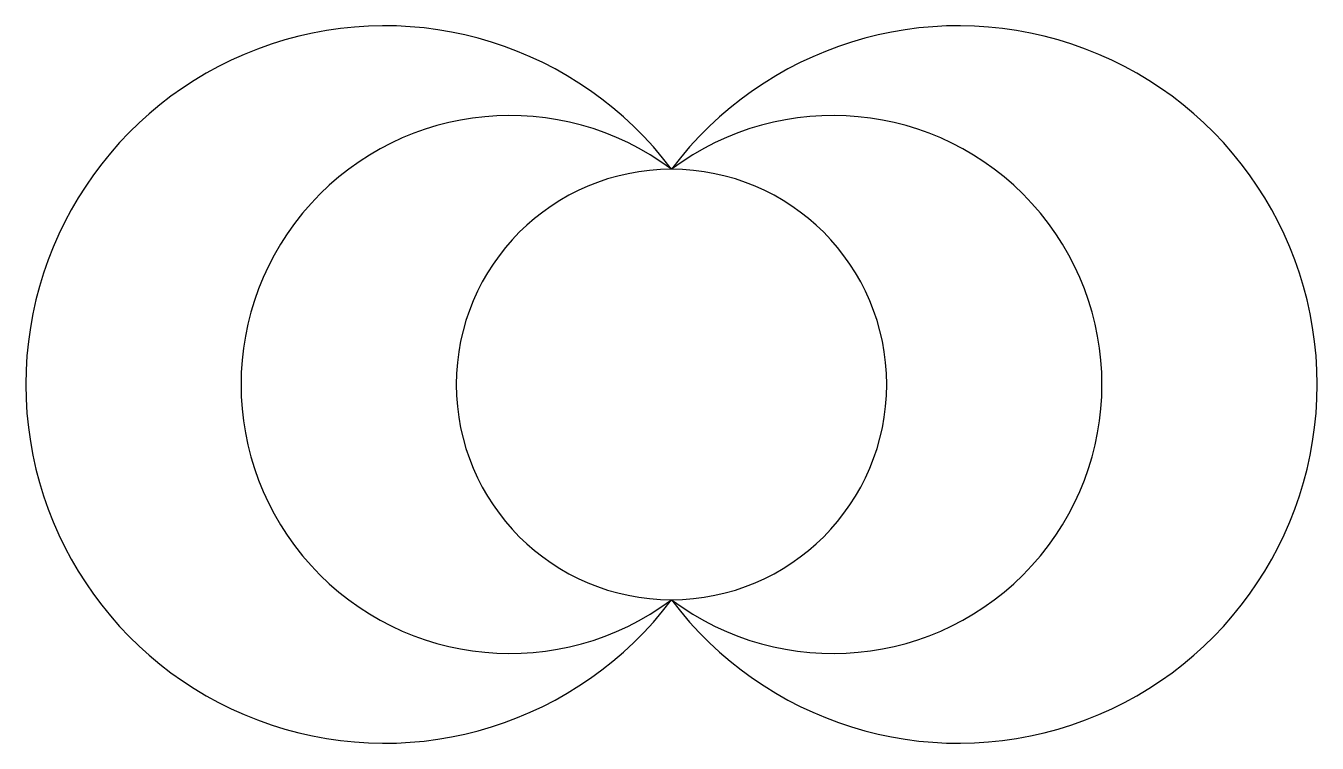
# Model space of a CAD drawing. Header units: millimetres. Extents: x -10 to 50, y 3.3 to 36.7.
import ezdxf

# ---------------------------------------------------------------- set-up
doc = ezdxf.new("R2010")
doc.units = ezdxf.units.MM
doc.layers.get('0').update_dxf_attribs({"lineweight": 25, "true_color": 0xffffff})

msp = doc.modelspace()

# ---------------------------------------------------------------- linework, layer by layer
for centre, radius, start, end in [((6.667, 20), 16.667, 36.8699, 323.1301), ((33.333, 20), 16.667, 216.8699, 143.1301), ((12.5, 20), 12.5, 53.1301, 306.8699), ((27.5, 20), 12.5, 233.1301, 126.8699), ((20, 20), 10, 90, 270), ((20, 20), 10, 270, 90)]:
    msp.add_arc(centre, radius, start, end)

doc.saveas('drawing.dxf')
